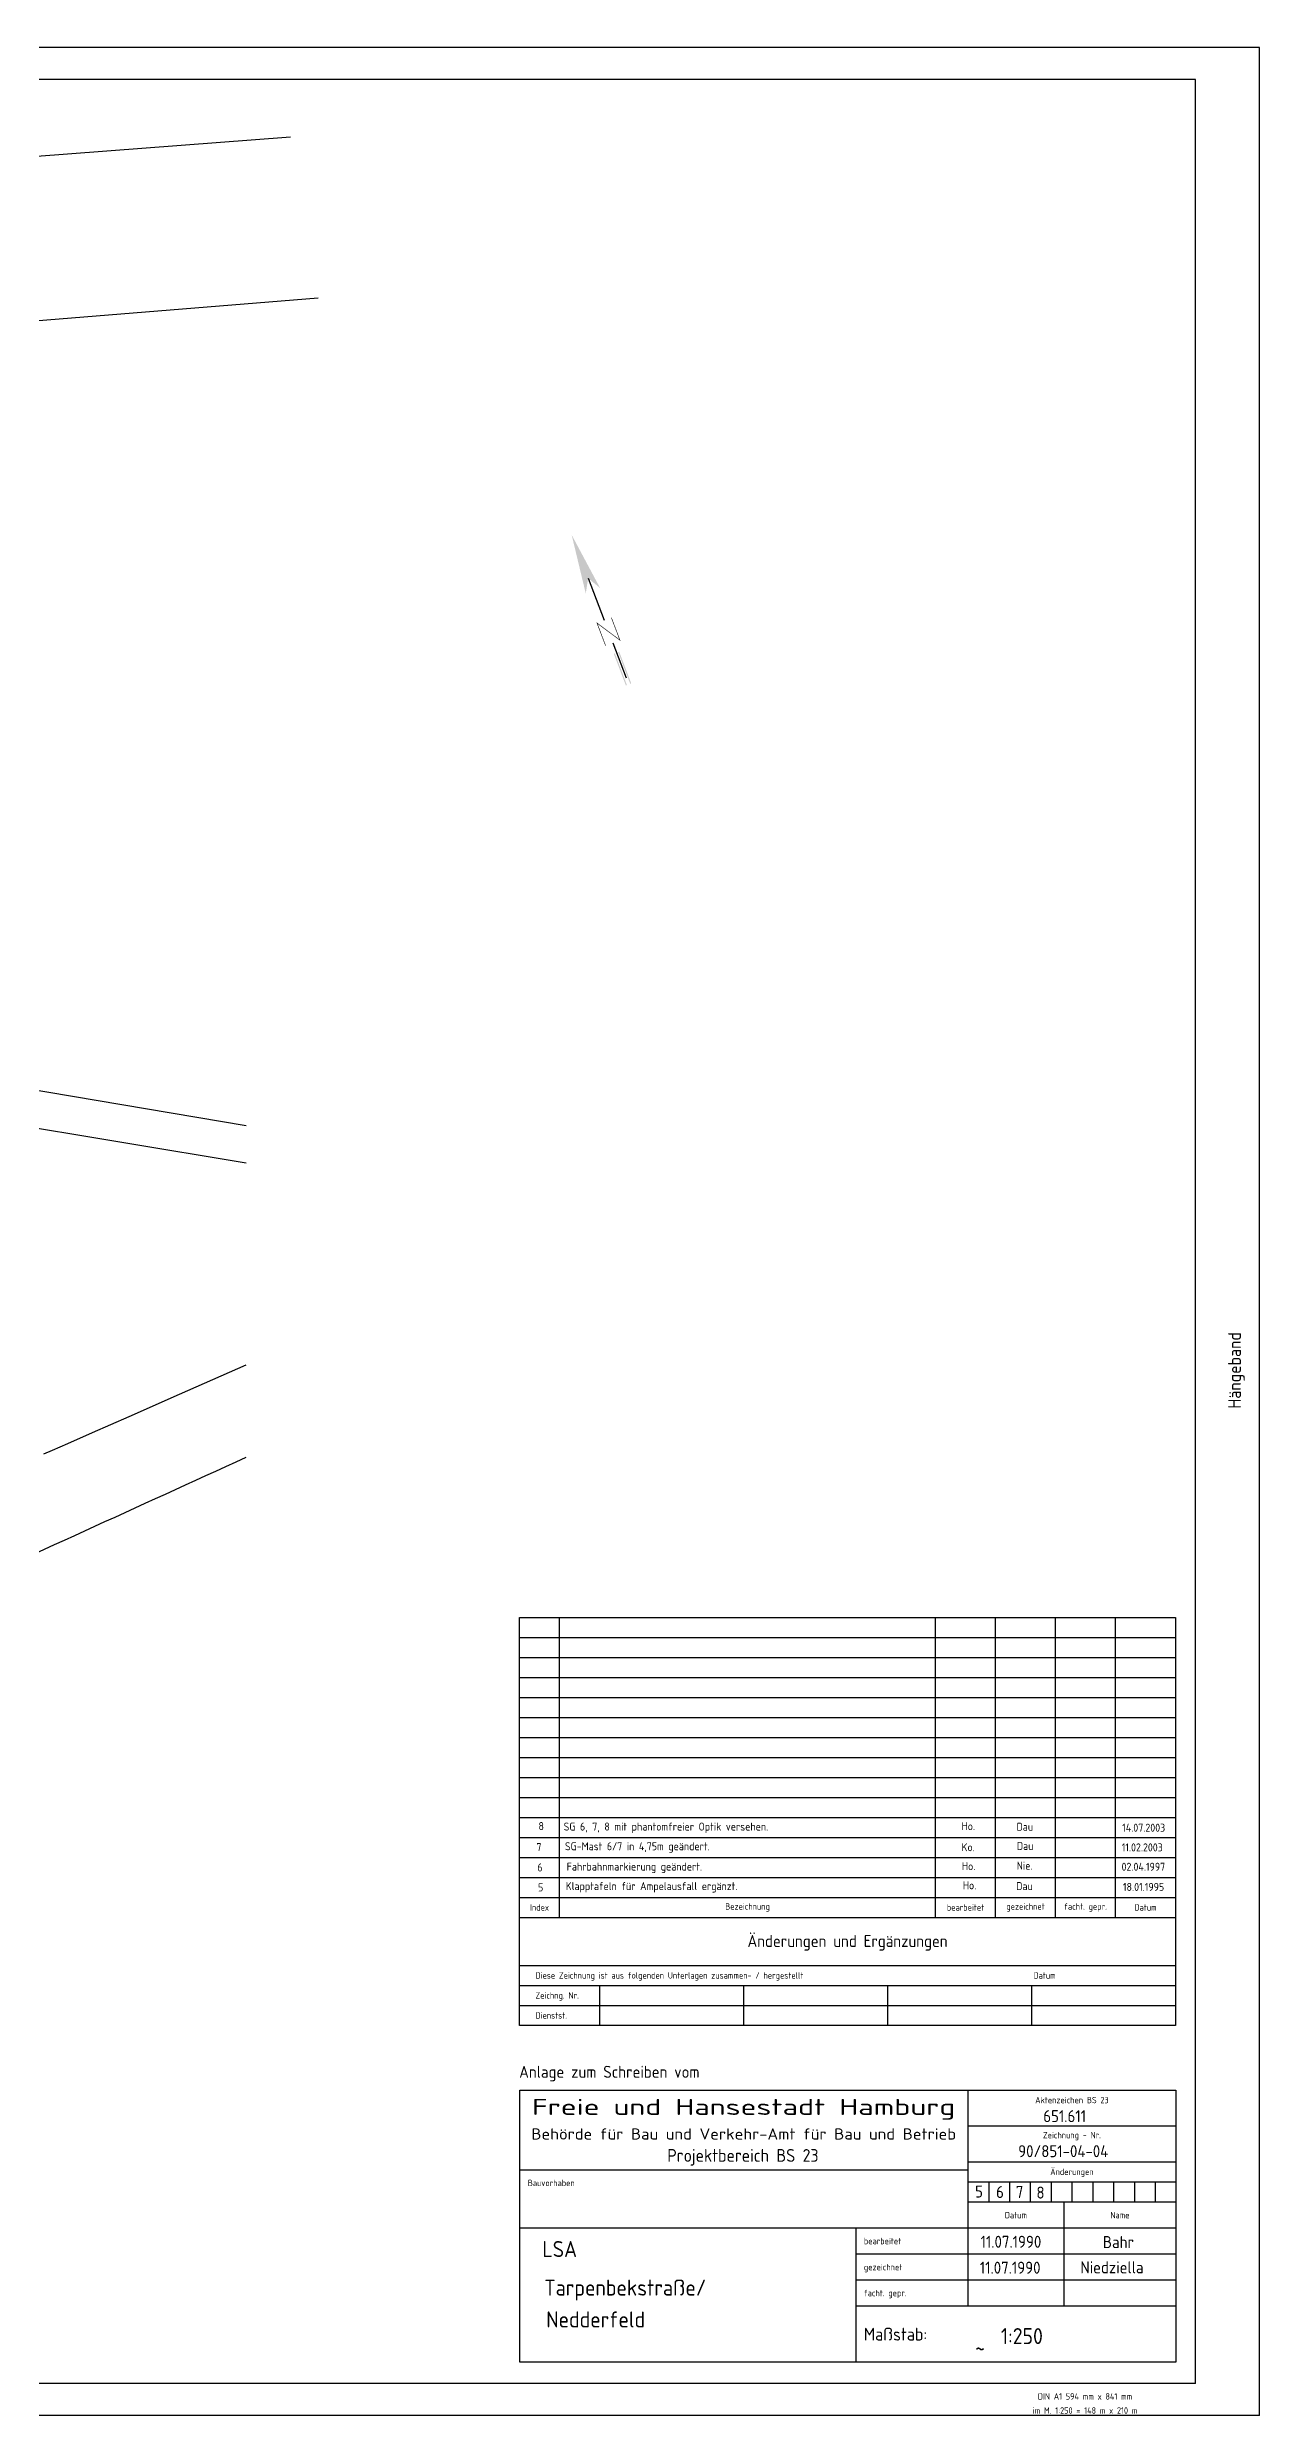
# Model space of a CAD drawing. Header units: metres. Extents: x -3 to 211, y 1 to 149.
# Drawn here: x 135.4 to 211.1, y 0.7 to 148.7 of the extents above; entities that cross this region are included whole.
import ezdxf
from ezdxf.enums import TextEntityAlignment as Align

# ---------------------------------------------------------------- set-up
doc = ezdxf.new("R2010")
doc.units = ezdxf.units.M
doc.header["$LTSCALE"] = 25
doc.layers.get('0').update_dxf_attribs({"linetype": 'CONTINUOUS'})
for name, color, linetype in [('BG-GR-TXT-STR-NAM', 4, 'CONTINUOUS'), ('BS-RA-LIN-SON', 2, 'CONTINUOUS'), ('BS-RA-SYM', 3, 'CONTINUOUS'), ('BS-RA-SYM-NOR', 3, 'CONTINUOUS'), ('BS-RA-TXT', 3, 'CONTINUOUS'), ('BS-RA-TXT-SON', 2, 'CONTINUOUS'), ('BT-GT-SYM', 2, 'CONTINUOUS'), ('BT-OF-LIN-ABG', 4, 'CONTINUOUS'), ('BV-SF-LIN-HOH', 5, 'CONTINUOUS')]:
    doc.layers.add(name, color=color, linetype=linetype)
doc.styles.get("Standard").update_dxf_attribs({"font": 'isocp.shx', "height": 0.5})

# ---------------------------------------------------------------- blocks, each defined once
blk = doc.blocks.new('DSNORPFL')
for p, q in [((2.89, 0), (5.71, 0)), ((7.22, 0), (9.56, 0))]:
    blk.add_line(p, q)
at = {"const_width": 0.0366}
blk.add_lwpolyline([(5.71, 0.48), (7.22, 0.48), (5.71, -0.48), (7.22, -0.48)], dxfattribs=at)
blk.add_solid([(0, 0), (3.74, 0.48), (3.74, -0.48), (2.89, 0)])
for points in [[(7.88, 0.18), (7.88, 0.11), (10, 0.18), (10, 0.11)], [(7.88, -0.11), (7.88, -0.18), (10, -0.11), (10, -0.18)]]:
    blk.add_trace(points)

msp = doc.modelspace()

# ---------------------------------------------------------------- linework, layer by layer
at = {"layer": 'BS-RA-LIN-SON'}
for p, q in [((167.39, 31.84), (167.39, 50.59)), ((190.89, 31.84), (190.89, 50.59)), ((194.64, 31.84), (194.64, 50.59)), ((198.39, 31.84), (198.39, 50.59)), ((202.14, 31.84), (202.14, 50.59)), ((164.89, 49.34), (205.89, 49.34)), ((164.89, 48.09), (205.89, 48.09)), ((164.89, 46.84), (205.89, 46.84)), ((164.89, 45.59), (205.89, 45.59)), ((164.89, 44.34), (205.89, 44.34)), ((164.89, 43.09), (205.89, 43.09)), ((164.89, 41.84), (205.89, 41.84)), ((164.89, 40.59), (205.89, 40.59)), ((164.89, 39.34), (205.89, 39.34)), ((164.89, 38.09), (205.89, 38.09)), ((164.89, 36.84), (205.89, 36.84)), ((164.89, 35.59), (205.89, 35.59)), ((164.89, 34.34), (205.89, 34.34)), ((164.89, 33.09), (205.89, 33.09)), ((164.89, 27.59), (205.89, 27.59)), ((169.89, 27.59), (169.89, 25.09)), ((178.89, 27.59), (178.89, 25.09)), ((187.89, 27.59), (187.89, 25.09)), ((196.89, 27.59), (196.89, 25.09)), ((164.89, 26.34), (205.89, 26.34)), ((205.91, 18.8), (192.91, 18.8)), ((205.91, 16.55), (192.91, 16.55)), ((205.91, 15.3), (192.91, 15.3)), ((194.21, 15.3), (194.21, 14.05)), ((195.51, 15.3), (195.51, 14.05)), ((196.81, 15.3), (196.81, 14.05)), ((198.11, 15.3), (198.11, 14.05)), ((199.41, 15.3), (199.41, 14.05)), ((200.71, 15.3), (200.71, 14.05)), ((202.01, 15.3), (202.01, 14.05)), ((203.31, 15.3), (203.31, 14.05)), ((204.61, 15.3), (204.61, 14.05)), ((198.91, 14.05), (198.91, 7.55)), ((205.91, 12.43), (192.91, 12.43)), ((205.91, 12.43), (192.91, 12.43)), ((205.91, 10.8), (185.91, 10.8)), ((205.91, 9.18), (185.91, 9.18))]:
    msp.add_line(p, q, dxfattribs=at)
at = {"layer": 'BS-RA-SYM'}
for p, q in [((207.14, 146.71), (-0.86, 146.71)), ((207.14, 2.71), (207.14, 146.71)), ((164.89, 25.09), (164.89, 50.59)), ((164.89, 50.59), (205.89, 50.59)), ((205.89, 50.59), (205.89, 25.09)), ((164.89, 31.84), (205.89, 31.84)), ((164.89, 28.84), (205.89, 28.84)), ((205.89, 25.09), (164.89, 25.09)), ((192.91, 21.05), (192.91, 7.55)), ((192.91, 16.05), (164.91, 16.05)), ((205.91, 14.05), (192.91, 14.05)), ((192.91, 12.43), (164.91, 12.43)), ((185.91, 12.43), (185.91, 4.05)), ((205.91, 7.55), (185.91, 7.55)), ((207.14, 2.71), (-0.86, 2.71))]:
    msp.add_line(p, q, dxfattribs=at)
msp.add_lwpolyline([(205.91, 4.05), (164.91, 4.05), (164.91, 21.05), (205.91, 21.05)], close=True, dxfattribs=at)
at = {"layer": 'BS-RA-TXT-SON'}
for p, q in [((211.14, 148.71), (-2.86, 148.71)), ((211.14, 0.71), (211.14, 148.71)), ((211.14, 0.71), (-2.86, 0.71))]:
    msp.add_line(p, q, dxfattribs=at)
at = {"layer": 'BT-GT-SYM'}
for p, q in [((110.21, 140.03), (150.57, 143.12)), ((152.31, 133.04), (109.77, 129.6))]:
    msp.add_line(p, q, dxfattribs=at)
at = {"layer": 'BT-OF-LIN-ABG'}
msp.add_line((147.81, 81.32), (113.72, 87.05), dxfattribs=at)
msp.add_lwpolyline([(98.08, 30.47, -0.000227), (98, 31.34, -0.007476), (97.98, 31.56, -0.009604), (97.94, 32.71, -0.007263), (97.94, 34.24, -0.007724), (97.96, 35.09, -0.003463), (98.05, 36.97, -0.014258), (98.11, 37.68, -0.118876), (98.14, 37.76, -0.138582), (98.18, 37.79, -0.000322), (116.5, 46.26, -0.000473), (127.65, 51.39, -0.000747), (147.81, 60.6)], format="xyb", dxfattribs=at)
at = {"layer": 'BV-SF-LIN-HOH'}
msp.add_line((147.81, 78.98), (117.52, 84.02), dxfattribs=at)
msp.add_lwpolyline([(135.17, 60.82), (135.7, 61.05), (136.66, 61.47), (138.21, 62.15), (140.49, 63.15), (143.64, 64.54), (147.81, 66.37)], dxfattribs=at)

# ---------------------------------------------------------------- block references
at = {"layer": 'BS-RA-SYM-NOR', "rotation": 290.8285587784684}
msp.add_blockref('DSNORPFL', (168.15, 118.24), dxfattribs=at)

# ---------------------------------------------------------------- texts
at = {"layer": 'BG-GR-TXT-STR-NAM', "width": 1.454869}
msp.add_text('Freie und Hansestadt Hamburg', height=1, dxfattribs=at).set_placement((165.67, 19.5), (192.13, 19.5), align=Align.FIT)
at = {"layer": 'BG-GR-TXT-STR-NAM'}
for s, p in [('LSA', (166.32, 10.62)), ('Tarpenbekstraße/', (166.44, 8.21)), ('Nedderfeld', (166.56, 6.22)), ('1:250', (194.97, 5.18)), ('~ ', (193.36, 4.35))]:
    msp.add_text(s, height=1, dxfattribs=at).set_placement(p)
at = {"layer": 'BS-RA-TXT'}
msp.add_text('Änderungen und Ergänzungen', height=0.75, dxfattribs=at).set_placement((185.39, 30.34), align=Align.MIDDLE)
for s, height, p in [('Anlage zum Schreiben vom', 0.75, (164.87, 21.82)), ('651.611', 0.75, (197.62, 19.05)), ('90/851-04-04', 0.75, (196.05, 16.86)), ('5', 0.75, (193.36, 14.34)), ('6', 0.75, (194.67, 14.31)), ('7', 0.75, (195.9, 14.31)), ('8', 0.75, (197.19, 14.27)), ('11.07.1990', 0.75, (193.7, 11.2)), ('Bahr', 0.75, (201.34, 11.18)), ('11.07.1990', 0.75, (193.65, 9.58)), ('Niedziella', 0.75, (199.94, 9.6)), ('Maßstab:', 0.8, (186.41, 5.4))]:
    msp.add_text(s, height=height, dxfattribs=at).set_placement(p)
at = {"layer": 'BS-RA-TXT', "width": 1.156614}
msp.add_text('Behörde für Bau und Verkehr-Amt für Bau und Betrieb', height=0.7, dxfattribs=at).set_placement((165.63, 17.96), (192.17, 17.96), align=Align.FIT)
at = {"layer": 'BS-RA-TXT'}
msp.add_text('Projektbereich BS 23', height=0.8, dxfattribs=at).set_placement((178.85, 16.57), align=Align.CENTER)
at = {"layer": 'BS-RA-TXT-SON'}
msp.add_text('Hängeband', height=0.8, rotation=90, dxfattribs=at).set_placement((209.69, 66.03), align=Align.MIDDLE)
for s, height, p in [('8', 0.5, (166.08, 37.3)), ('SG 6, 7, 8 mit phantomfreier Optik versehen.', 0.5, (167.65, 37.27)), ('Ho.', 0.5, (192.51, 37.3)), ('Dau', 0.5, (195.95, 37.26)), ('14.07.2003', 0.5, (202.55, 37.2)), ('7', 0.5, (165.95, 35.99)), ('SG-Mast 6/7 in 4,75m geändert.', 0.5, (167.73, 36.04)), ('Ko.', 0.5, (192.51, 35.98)), ('Dau', 0.5, (195.97, 36.06)), ('11.02.2003', 0.5, (202.52, 35.97)), ('6', 0.5, (166.01, 34.72)), ('Klapptafeln für Ampelausfall ergänzt.', 0.5, (167.78, 33.55)), ('Fahrbahnmarkierung geändert.', 0.5, (167.84, 34.77)), ('Ho.', 0.5, (192.53, 34.8)), ('Ho.', 0.5, (192.59, 33.6)), ('Dau', 0.5, (195.93, 33.55)), ('Nie.', 0.5, (195.96, 34.83)), ('02.04.1997', 0.5, (202.51, 34.76)), ('5', 0.5, (166.05, 33.47)), ('18.01.1995', 0.5, (202.6, 33.5)), ('Diese Zeichnung ist aus folgenden Unterlagen zusammen- / hergestellt', 0.4, (165.89, 28.02)), ('Datum', 0.4, (197.01, 28.02)), ('Zeichng. Nr.', 0.4, (165.89, 26.77)), ('Dienstst.', 0.4, (165.89, 25.52)), ('Bauvorhaben', 0.4, (165.41, 15.05)), ('bearbeitet', 0.4, (186.41, 11.42)), ('gezeichnet', 0.4, (186.41, 9.79)), ('facht. gepr.', 0.4, (186.41, 8.17))]:
    msp.add_text(s, height=height, dxfattribs=at).set_placement(p)
for s, p in [('Index', (166.14, 32.47)), ('Bezeichnung', (179.14, 32.47)), ('bearbeitet', (192.76, 32.47)), ('gezeichnet', (196.51, 32.47)), ('facht. gepr.', (200.26, 32.47)), ('Datum', (204.01, 32.47)), ('Aktenzeichen BS 23', (199.41, 20.43)), ('Zeichnung - Nr.', (199.41, 18.18)), ('Änderungen', (199.41, 15.93)), ('Datum', (195.91, 13.24)), ('Name', (202.41, 13.24)), ('DIN A1 594 mm x 841 mm', (200.23, 1.91)), ('im M. 1:250 = 148 m x 210 m', (200.23, 1.03))]:
    msp.add_text(s, height=0.4, dxfattribs=at).set_placement(p, align=Align.MIDDLE)

doc.saveas('drawing.dxf')
